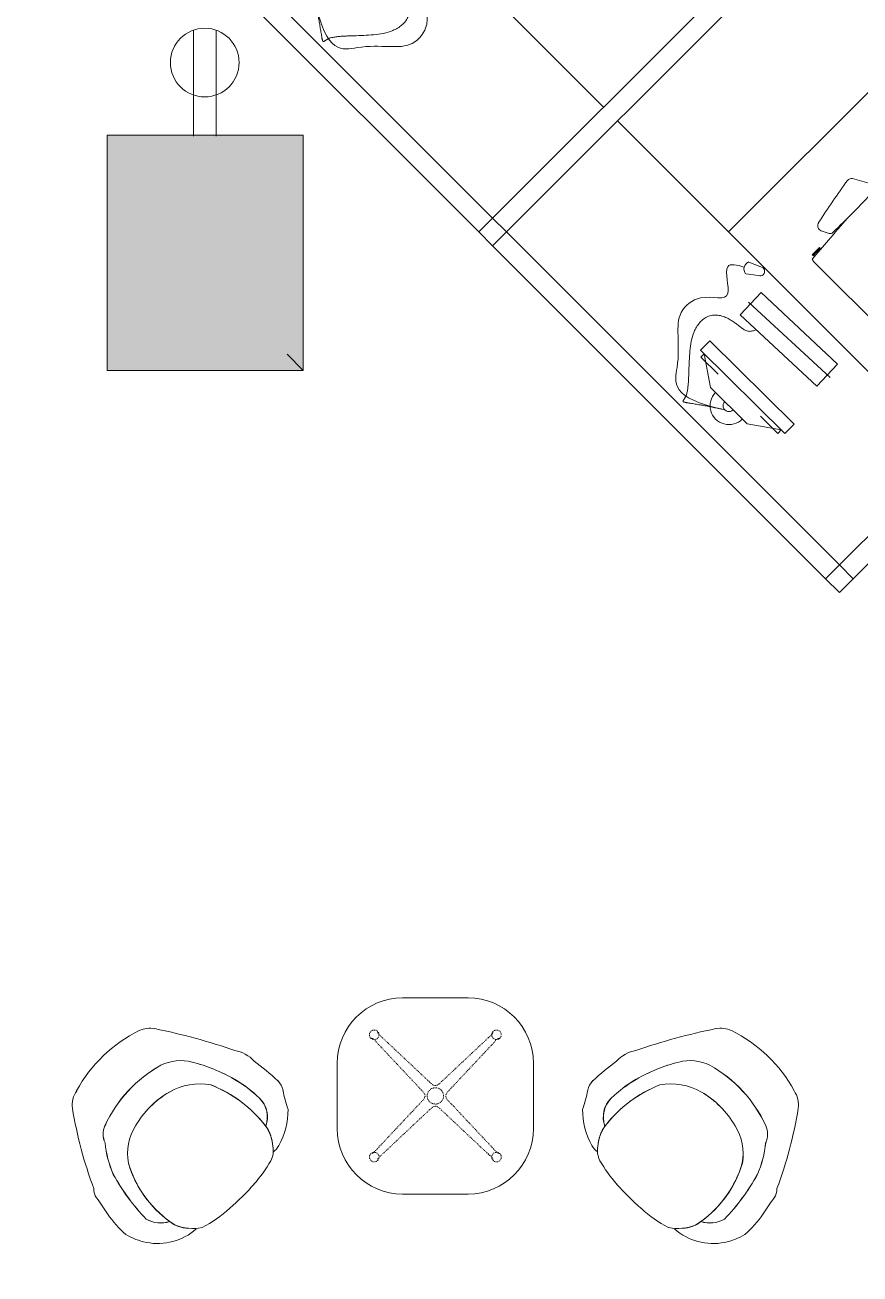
# Model space of a CAD drawing. Header units: inches. Extents: x 1 to 4574, y -953 to 1388.
# Drawn here: x 1352.7 to 1480.4, y 864.6 to 1055.6 of the extents above; entities that cross this region are included whole.
import ezdxf

# ---------------------------------------------------------------- set-up
doc = ezdxf.new("R2010")
doc.units = ezdxf.units.IN
doc.header["$MEASUREMENT"] = 0
doc.linetypes.add('Dash', pattern=[0.25, 0.125, -0.125])
for name, color, linetype, lineweight in [('3rd Floor Revit Background_dwg', 8, 'Continuous', 9), ('A-ANNO-NOTE', 131, 'Continuous', 20), ('AWAEX', 7, 'Continuous', 9), ('I-FURN', 30, 'Continuous', 9), ('I-FURN-HDLN', 30, 'Continuous', 9)]:
    doc.layers.add(name, color=color, linetype=linetype, lineweight=lineweight)

# ---------------------------------------------------------------- blocks, each defined once
blk = doc.blocks.new('Workstation - 6x6 - Workstation - 6x6-1564309-3rd Floor New Construction - Tel_Data_Elec Plan')
at = {"layer": 'I-FURN'}
for p, q in [((-1.5, 73.5), (-1.5, 1.5)), ((-1.5, 1.5), (-1.5, 73.5)), ((1.5, 1.5), (1.5, 73.5)), ((1.5, 73.5), (1.5, 1.5)), ((25.5, 25.5), (25.5, 73.5)), ((37.48, 31.63), (37.21, 35.41)), ((37.05, 33.66), (37.2, 33.66)), ((37.05, 32.08), (37.05, 33.66)), ((37.2, 33.66), (37.2, 32.08)), ((37.2, 32.08), (37.05, 32.08)), ((37.94, 31.5), (37.48, 31.63)), ((55.16, 31.5), (37.94, 31.5)), ((73.5, 1.5), (73.5, 28.5)), ((76.5, 28.5), (76.5, 1.5)), ((-73.5, 25.5), (-1.5, 25.5)), ((73.5, 25.5), (1.5, 25.5)), ((32.76, 25.23), (30.95, 24.45)), ((31.89, 22.83), (33.46, 24.02)), ((35.58, 22.46), (51.58, 23.01)), ((51.58, 23.01), (51.74, 18.36)), ((35.74, 17.8), (35.58, 22.46)), ((52.22, 20.74), (35.26, 20.05)), ((51.74, 18.36), (35.74, 17.8)), ((53.38, 11.8), (35.25, 11.7)), ((35.25, 11.7), (35.26, 9.7)), ((53.39, 9.8), (53.38, 11.8)), ((35.26, 9.7), (53.39, 9.8)), ((36.03, 9.71), (40.4, 6.73)), ((36.04, 8.98), (36.03, 9.71)), ((48.28, 6.77), (52.61, 9.79)), ((52.61, 9.79), (52.62, 9.07)), ((39.77, 9), (36.04, 8.98)), ((52.62, 9.07), (48.89, 9.05)), ((40.4, 6.73), (48.28, 6.77)), ((-1.5, 1.5), (-73.5, 1.5)), ((-1.5, 1.5), (1.5, 1.5)), ((-1.5, -1.5), (-1.5, 1.5)), ((1.5, 1.5), (-1.5, 1.5)), ((-1.5, 1.5), (-1.5, -1.5)), ((1.5, 1.5), (1.5, -1.5)), ((1.5, -1.5), (1.5, 1.5)), ((1.5, 1.5), (73.5, 1.5)), ((73.5, 1.5), (73.5, -1.5)), ((76.5, 1.5), (73.5, 1.5)), ((76.5, -1.5), (76.5, 1.5)), ((-73.5, -1.5), (-1.5, -1.5)), ((1.5, -1.5), (-1.5, -1.5)), ((-1.5, -1.5), (1.5, -1.5)), ((73.5, -1.5), (1.5, -1.5)), ((73.5, -1.5), (76.5, -1.5))]:
    blk.add_line(p, q, dxfattribs=at)
for centre, radius, start, end in [((47.84, 20.67), 28.17, 115.3981, 121.4503), ((33.53, 44.06), 0.749, 121.3338, 189.0231), ((206.63, 72.48), 176.17, 189.3216, 191.8593), ((-118.7, 39.95), 155.58, 358.8191, 2.0473), ((302.29, 57.38), 265.99, 183.7702, 184.7367), ((36.23, 36.75), 0.615, 299.9233, 358.8191), ((35.07, 36.45), 0.859, 191.5789, 292.8427), ((31.47, 45.01), 10.15, 292.7913, 299.9233), ((37.77, 33.83), 0.589, 197.5488, 225.5119), ((37.77, 31.9), 0.589, 125.1062, 162.4512), ((33.17, 24.66), 0.703, 293.9686, 126.3623), ((32.02, 23.99), 1.17, 156.8209, 263.5101), ((44.34, 6.75), 2.88, 180.2998, 0.2998), ((44.34, 6.75), 0.885, 180.2998, 0.2998)]:
    blk.add_arc(centre, radius, start, end, dxfattribs=at)
for points, knots in [([(-44.31, 5.87), (-37.07, 1.09), (-33.91, 7.56), (-28.34, 10.27), (-29.21, 16.39), (-34.37, 18.27), (-27.73, 21.55), (-30.02, 22.89), (-31.01, 23.4)], [0, 0, 0, 0, 4.203758, 11.310205, 15.301003, 21.109862, 25.639067, 29.008441, 29.008441, 29.008441, 29.008441]), ([(44.31, 5.87), (37.07, 1.09), (33.91, 7.56), (28.34, 10.27), (29.21, 16.39), (34.37, 18.27), (27.73, 21.55), (30.02, 22.89), (31.01, 23.4)], [0, 0, 0, 0, 4.203758, 11.310205, 15.301003, 21.109862, 25.639067, 29.008441, 29.008441, 29.008441, 29.008441]), ([(-44.31, 5.87), (-44.1, 5.73), (-43.67, 5.45), (-43.03, 5.03), (-42.39, 4.6), (-41.86, 4.24), (-41.44, 3.95), (-41.13, 3.73), (-40.82, 3.51), (-40.5, 3.28), (-40.19, 3.06), (-39.93, 2.87), (-39.72, 2.72), (-39.59, 2.63), (-39.49, 2.56), (-39.41, 2.5), (-39.33, 2.45), (-39.27, 2.41), (-39.22, 2.38), (-39.18, 2.36), (-39.15, 2.33), (-39.11, 2.31), (-39.07, 2.29), (-39.03, 2.27), (-39, 2.27), (-38.97, 2.27), (-38.95, 2.27), (-38.91, 2.28), (-38.89, 2.3), (-38.87, 2.32), (-38.85, 2.35), (-38.84, 2.38), (-38.83, 2.42), (-38.82, 2.45), (-38.82, 2.48), (-38.81, 2.51), (-38.8, 2.56), (-38.79, 2.62), (-38.77, 2.7), (-38.75, 2.78), (-38.73, 2.86), (-38.71, 2.93), (-38.68, 3.04), (-38.62, 3.22), (-38.5, 3.47), (-38.34, 3.74), (-38.15, 4.01), (-37.95, 4.27), (-37.75, 4.52), (-37.47, 4.86), (-37.11, 5.26), (-36.67, 5.74), (-36.03, 6.42), (-35.19, 7.31), (-34.19, 8.44), (-33.27, 9.63), (-32.51, 11), (-32.16, 12.3), (-32.19, 13.42), (-32.42, 14.23), (-32.86, 14.94), (-33.49, 15.5), (-34.23, 15.89), (-34.94, 16.14), (-35.59, 16.29), (-36.17, 16.4), (-36.75, 16.48), (-37.24, 16.54), (-37.63, 16.6), (-37.92, 16.67), (-38.19, 16.77), (-38.44, 16.94), (-38.64, 17.15), (-38.81, 17.39), (-38.96, 17.65), (-39.04, 17.83), (-39.08, 17.91)], [0, 0, 0, 0, 0.063928, 0.127857, 0.191785, 0.255713, 0.287677, 0.319641, 0.351605, 0.38357, 0.415534, 0.447498, 0.46348, 0.479462, 0.487453, 0.495444, 0.503435, 0.511426, 0.514814, 0.518203, 0.521591, 0.524979, 0.528367, 0.531756, 0.535144, 0.536838, 0.538532, 0.54192, 0.545309, 0.547003, 0.548697, 0.552085, 0.555473, 0.558862, 0.560556, 0.56225, 0.565638, 0.572415, 0.579191, 0.585968, 0.592744, 0.599521, 0.606297, 0.61985, 0.646956, 0.674062, 0.701168, 0.728275, 0.755381, 0.782487, 0.836699, 0.890911, 0.945123, 1.070551, 1.19598, 1.321408, 1.446836, 1.585346, 1.654601, 1.723857, 1.793112, 1.862367, 1.931622, 2.000877, 2.049938, 2.099, 2.148061, 2.197123, 2.221654, 2.246184, 2.270715, 2.295246, 2.319777, 2.344307, 2.368838, 2.393369, 2.393369, 2.393369, 2.393369]), ([(44.31, 5.87), (44.1, 5.73), (43.67, 5.45), (43.03, 5.03), (42.39, 4.6), (41.86, 4.24), (41.44, 3.95), (41.13, 3.73), (40.82, 3.51), (40.5, 3.28), (40.19, 3.06), (39.93, 2.87), (39.72, 2.72), (39.59, 2.63), (39.49, 2.56), (39.41, 2.5), (39.33, 2.45), (39.27, 2.41), (39.22, 2.38), (39.18, 2.36), (39.15, 2.33), (39.11, 2.31), (39.07, 2.29), (39.03, 2.27), (39, 2.27), (38.97, 2.27), (38.95, 2.27), (38.91, 2.28), (38.89, 2.3), (38.87, 2.32), (38.85, 2.35), (38.84, 2.38), (38.83, 2.42), (38.82, 2.45), (38.82, 2.48), (38.81, 2.51), (38.8, 2.56), (38.79, 2.62), (38.77, 2.7), (38.75, 2.78), (38.73, 2.86), (38.71, 2.93), (38.68, 3.04), (38.62, 3.22), (38.5, 3.47), (38.34, 3.74), (38.15, 4.01), (37.95, 4.27), (37.75, 4.52), (37.47, 4.86), (37.11, 5.26), (36.67, 5.74), (36.03, 6.42), (35.19, 7.31), (34.19, 8.44), (33.27, 9.63), (32.51, 11), (32.16, 12.3), (32.19, 13.42), (32.42, 14.23), (32.86, 14.94), (33.49, 15.5), (34.23, 15.89), (34.94, 16.14), (35.59, 16.29), (36.17, 16.4), (36.75, 16.48), (37.24, 16.54), (37.63, 16.6), (37.92, 16.67), (38.19, 16.77), (38.44, 16.94), (38.64, 17.15), (38.81, 17.39), (38.96, 17.65), (39.04, 17.83), (39.08, 17.91)], [0, 0, 0, 0, 0.063928, 0.127857, 0.191785, 0.255713, 0.287677, 0.319641, 0.351605, 0.38357, 0.415534, 0.447498, 0.46348, 0.479462, 0.487453, 0.495444, 0.503435, 0.511426, 0.514814, 0.518203, 0.521591, 0.524979, 0.528367, 0.531756, 0.535144, 0.536838, 0.538532, 0.54192, 0.545309, 0.547003, 0.548697, 0.552085, 0.555473, 0.558862, 0.560556, 0.56225, 0.565638, 0.572415, 0.579191, 0.585968, 0.592744, 0.599521, 0.606297, 0.61985, 0.646956, 0.674062, 0.701168, 0.728275, 0.755381, 0.782487, 0.836699, 0.890911, 0.945123, 1.070551, 1.19598, 1.321408, 1.446836, 1.585346, 1.654601, 1.723857, 1.793112, 1.862367, 1.931622, 2.000877, 2.049938, 2.099, 2.148061, 2.197123, 2.221654, 2.246184, 2.270715, 2.295246, 2.319777, 2.344307, 2.368838, 2.393369, 2.393369, 2.393369, 2.393369])]:
    blk.add_open_spline(points, degree=3, knots=knots, dxfattribs=at)
blk = doc.blocks.new('Side Tables - 30x30-631335-3rd Floor New Construction - Tel_Data_Elec Plan')
at = {"layer": 'I-FURN'}
for p, q in [((-5, 15), (5, 15)), ((-15, -5), (-15, 5)), ((15, 5), (15, -5)), ((5, -15), (-5, -15))]:
    blk.add_line(p, q, dxfattribs=at)
for centre, start, end in [((-5, 5), 90, 180), ((5, 5), 360, 90), ((-5, -5), 180, 270), ((5, -5), 270, 0)]:
    blk.add_arc(centre, 10, start, end, dxfattribs=at)
at = {"layer": 'I-FURN-HDLN', "linetype": 'Dash'}
for p, q in [((-8.79, 9.65), (-8.83, 9.87)), ((8.79, 9.65), (8.83, 9.87)), ((-9.65, 8.79), (-9.87, 8.83)), ((-8.91, 8.11), (-2.1, 0.86)), ((-8.11, 8.91), (-0.86, 2.1)), ((8.11, 8.91), (0.86, 2.1)), ((8.91, 8.11), (2.1, 0.86)), ((9.65, 8.79), (9.87, 8.83)), ((-2.1, -0.86), (-8.91, -8.11)), ((8.91, -8.11), (2.1, -0.86)), ((-0.86, -2.1), (-8.11, -8.91)), ((8.11, -8.91), (0.86, -2.1)), ((9.65, -8.79), (9.87, -8.83)), ((8.79, -9.65), (8.83, -9.87))]:
    blk.add_line(p, q, dxfattribs=at)
for points, knots in [([(-8.83, 9.87), (-8.86, 9.89), (-8.91, 9.94), (-9, 10), (-9.09, 10.04), (-9.19, 10.07), (-9.3, 10.08), (-9.4, 10.08), (-9.51, 10.07), (-9.61, 10.04), (-9.7, 9.99), (-9.79, 9.94), (-9.87, 9.87), (-9.94, 9.79), (-9.99, 9.7), (-10.04, 9.61), (-10.07, 9.51), (-10.08, 9.4), (-10.08, 9.3), (-10.07, 9.19), (-10.04, 9.09), (-10, 9), (-9.94, 8.91), (-9.89, 8.86), (-9.87, 8.83)], [0, 0, 0, 0, 0.104151, 0.208891, 0.313019, 0.417447, 0.522096, 0.62634, 0.731009, 0.835548, 0.939864, 1.044805, 1.149212, 1.253618, 1.358546, 1.462894, 1.567474, 1.672147, 1.776426, 1.881101, 1.985535, 2.089665, 2.194399, 2.298549, 2.298549, 2.298549, 2.298549]), ([(-9.87, 8.83), (-9.84, 8.81), (-9.79, 8.76), (-9.7, 8.7), (-9.61, 8.66), (-9.51, 8.63), (-9.4, 8.62), (-9.3, 8.62), (-9.19, 8.63), (-9.09, 8.66), (-9, 8.7), (-8.91, 8.76), (-8.83, 8.83), (-8.76, 8.91), (-8.7, 9), (-8.66, 9.09), (-8.63, 9.19), (-8.62, 9.3), (-8.62, 9.4), (-8.63, 9.51), (-8.66, 9.61), (-8.7, 9.7), (-8.76, 9.79), (-8.81, 9.84), (-8.83, 9.87)], [0, 0, 0, 0, 0.104274, 0.209148, 0.313469, 0.418171, 0.522824, 0.627154, 0.732029, 0.83669, 0.941179, 1.046191, 1.150875, 1.255646, 1.360664, 1.465268, 1.570147, 1.674984, 1.779454, 1.884328, 1.988769, 2.092945, 2.197718, 2.301885, 2.301885, 2.301885, 2.301885]), ([(-8.79, 9.65), (-8.78, 9.64), (-8.78, 9.61), (-8.76, 9.57), (-8.74, 9.54), (-8.72, 9.5), (-8.68, 9.46), (-8.63, 9.4), (-8.57, 9.34), (-8.5, 9.27), (-8.43, 9.2), (-8.34, 9.12), (-8.23, 9.02), (-8.16, 8.95), (-8.11, 8.91)], [0, 0, 0, 0, 0.044868, 0.084427, 0.12277, 0.163201, 0.218944, 0.292065, 0.378361, 0.479933, 0.5815, 0.699477, 0.841461, 1.01539, 1.01539, 1.01539, 1.01539]), ([(8.11, 8.91), (8.16, 8.95), (8.23, 9.02), (8.34, 9.12), (8.43, 9.2), (8.5, 9.27), (8.57, 9.34), (8.63, 9.4), (8.68, 9.46), (8.72, 9.5), (8.74, 9.54), (8.76, 9.57), (8.78, 9.61), (8.78, 9.64), (8.79, 9.65)], [0, 0, 0, 0, 0.173928, 0.315913, 0.43389, 0.535457, 0.637029, 0.723325, 0.796445, 0.852188, 0.89262, 0.930962, 0.970521, 1.01539, 1.01539, 1.01539, 1.01539]), ([(8.83, 9.87), (8.81, 9.84), (8.76, 9.79), (8.7, 9.7), (8.66, 9.61), (8.63, 9.51), (8.62, 9.4), (8.62, 9.3), (8.63, 9.19), (8.66, 9.09), (8.7, 9), (8.76, 8.91), (8.83, 8.83), (8.91, 8.76), (9, 8.7), (9.09, 8.66), (9.19, 8.63), (9.3, 8.62), (9.4, 8.62), (9.51, 8.63), (9.61, 8.66), (9.7, 8.7), (9.79, 8.76), (9.84, 8.81), (9.87, 8.83)], [0, 0, 0, 0, 0.104274, 0.209148, 0.313469, 0.418171, 0.522824, 0.627154, 0.732029, 0.83669, 0.941179, 1.046191, 1.150875, 1.255646, 1.360664, 1.465268, 1.570147, 1.674984, 1.779454, 1.884328, 1.988769, 2.092945, 2.197718, 2.301885, 2.301885, 2.301885, 2.301885]), ([(9.87, 8.83), (9.89, 8.86), (9.94, 8.91), (10, 9), (10.04, 9.09), (10.07, 9.19), (10.08, 9.3), (10.08, 9.4), (10.07, 9.51), (10.04, 9.61), (9.99, 9.7), (9.94, 9.79), (9.87, 9.87), (9.79, 9.94), (9.7, 9.99), (9.61, 10.04), (9.51, 10.07), (9.4, 10.08), (9.3, 10.08), (9.19, 10.07), (9.09, 10.04), (9, 10), (8.91, 9.94), (8.86, 9.89), (8.83, 9.87)], [0, 0, 0, 0, 0.104151, 0.208891, 0.313019, 0.417447, 0.522096, 0.62634, 0.731009, 0.835548, 0.939864, 1.044805, 1.149212, 1.253618, 1.358546, 1.462894, 1.567474, 1.672147, 1.776426, 1.881101, 1.985535, 2.089665, 2.194399, 2.298549, 2.298549, 2.298549, 2.298549]), ([(-9.65, 8.79), (-9.64, 8.78), (-9.61, 8.78), (-9.57, 8.76), (-9.54, 8.74), (-9.5, 8.72), (-9.46, 8.68), (-9.4, 8.63), (-9.34, 8.57), (-9.27, 8.5), (-9.2, 8.43), (-9.12, 8.34), (-9.02, 8.23), (-8.95, 8.16), (-8.91, 8.11)], [0, 0, 0, 0, 0.044868, 0.084427, 0.12277, 0.163201, 0.218944, 0.292065, 0.378361, 0.479933, 0.5815, 0.699477, 0.841461, 1.01539, 1.01539, 1.01539, 1.01539]), ([(9.65, 8.79), (9.64, 8.78), (9.61, 8.78), (9.57, 8.76), (9.54, 8.74), (9.5, 8.72), (9.46, 8.68), (9.4, 8.63), (9.34, 8.57), (9.27, 8.5), (9.2, 8.43), (9.12, 8.34), (9.02, 8.23), (8.95, 8.16), (8.91, 8.11)], [0, 0, 0, 0, 0.044868, 0.084427, 0.12277, 0.163201, 0.218944, 0.292065, 0.378361, 0.479933, 0.5815, 0.699477, 0.841461, 1.01539, 1.01539, 1.01539, 1.01539]), ([(-0.86, 2.1), (-0.83, 2.07), (-0.76, 2), (-0.65, 1.9), (-0.54, 1.81), (-0.43, 1.73), (-0.33, 1.66), (-0.22, 1.62), (-0.13, 1.59), (-0.06, 1.58), (-0.03, 1.58), (-0.01, 1.58), (0, 1.58)], [0, 0, 0, 0, 0.14879, 0.295115, 0.436633, 0.571326, 0.697774, 0.815657, 0.926876, 0.981015, 1.007897, 1.034724, 1.034724, 1.034724, 1.034724]), ([(0, 1.58), (0.01, 1.58), (0.03, 1.58), (0.06, 1.58), (0.13, 1.59), (0.22, 1.62), (0.33, 1.66), (0.43, 1.73), (0.54, 1.81), (0.65, 1.9), (0.76, 2), (0.83, 2.07), (0.86, 2.1)], [0, 0, 0, 0, 0.026827, 0.053709, 0.107848, 0.219068, 0.336951, 0.4634, 0.598095, 0.739613, 0.885939, 1.03473, 1.03473, 1.03473, 1.03473]), ([(-2.1, 0.86), (-2.07, 0.83), (-2, 0.76), (-1.9, 0.65), (-1.81, 0.54), (-1.73, 0.43), (-1.66, 0.33), (-1.62, 0.22), (-1.59, 0.13), (-1.58, 0.06), (-1.58, 0.03), (-1.58, 0.01), (-1.58, 0)], [0, 0, 0, 0, 0.14879, 0.295116, 0.436635, 0.57133, 0.697778, 0.815662, 0.926882, 0.981021, 1.007903, 1.03473, 1.03473, 1.03473, 1.03473]), ([(-0.89, 0.89), (-0.9, 0.87), (-0.94, 0.83), (-0.99, 0.77), (-1.03, 0.71), (-1.08, 0.64), (-1.11, 0.57), (-1.15, 0.5), (-1.17, 0.43), (-1.2, 0.35), (-1.22, 0.27), (-1.23, 0.18), (-1.24, 0.09), (-1.24, 0.03), (-1.24, 0)], [0, 0, 0, 0, 0.0771198, 0.1539425, 0.2308532, 0.3081709, 0.3863611, 0.4658727, 0.5470071, 0.6292651, 0.71256, 0.7979494, 0.8866251, 0.9799292, 0.9799292, 0.9799292, 0.9799292]), ([(-1.24, 0), (-1.24, -0.03), (-1.24, -0.09), (-1.23, -0.18), (-1.22, -0.26), (-1.2, -0.35), (-1.17, -0.42), (-1.15, -0.5), (-1.11, -0.57), (-1.08, -0.64), (-1.04, -0.71), (-0.99, -0.77), (-0.94, -0.83), (-0.9, -0.87), (-0.89, -0.89)], [0, 0, 0, 0, 0.0928291, 0.1811261, 0.2661877, 0.3491717, 0.431107, 0.5118786, 0.5909352, 0.6688929, 0.7466072, 0.8244089, 0.9022059, 0.9799364, 0.9799364, 0.9799364, 0.9799364]), ([(0, 1.24), (-0.03, 1.24), (-0.09, 1.24), (-0.18, 1.23), (-0.26, 1.22), (-0.35, 1.2), (-0.42, 1.17), (-0.5, 1.15), (-0.57, 1.11), (-0.64, 1.08), (-0.71, 1.04), (-0.77, 0.99), (-0.83, 0.94), (-0.87, 0.9), (-0.89, 0.89)], [0, 0, 0, 0, 0.0928291, 0.1811261, 0.2661877, 0.3491717, 0.431107, 0.5118786, 0.5909352, 0.6688929, 0.7466072, 0.8244089, 0.9022059, 0.9799364, 0.9799364, 0.9799364, 0.9799364]), ([(0.89, 0.89), (0.87, 0.9), (0.83, 0.94), (0.77, 0.99), (0.71, 1.03), (0.64, 1.08), (0.57, 1.11), (0.5, 1.15), (0.43, 1.17), (0.35, 1.2), (0.27, 1.22), (0.18, 1.23), (0.09, 1.24), (0.03, 1.24), (0, 1.24)], [0, 0, 0, 0, 0.0771198, 0.1539425, 0.2308532, 0.3081709, 0.3863611, 0.4658727, 0.5470071, 0.6292651, 0.71256, 0.7979494, 0.8866251, 0.9799292, 0.9799292, 0.9799292, 0.9799292]), ([(1.24, 0), (1.24, 0.03), (1.24, 0.09), (1.23, 0.18), (1.22, 0.26), (1.2, 0.35), (1.17, 0.42), (1.15, 0.5), (1.11, 0.57), (1.08, 0.64), (1.04, 0.71), (0.99, 0.77), (0.94, 0.83), (0.9, 0.87), (0.89, 0.89)], [0, 0, 0, 0, 0.0928291, 0.1811261, 0.2661877, 0.3491717, 0.431107, 0.5118786, 0.5909352, 0.6688929, 0.7466072, 0.8244089, 0.9022059, 0.9799364, 0.9799364, 0.9799364, 0.9799364]), ([(2.1, 0.86), (2.07, 0.83), (2, 0.76), (1.9, 0.65), (1.81, 0.54), (1.73, 0.43), (1.66, 0.33), (1.62, 0.22), (1.59, 0.13), (1.58, 0.06), (1.58, 0.03), (1.58, 0.01), (1.58, 0)], [0, 0, 0, 0, 0.14879, 0.295115, 0.436633, 0.571326, 0.697774, 0.815657, 0.926876, 0.981015, 1.007897, 1.034724, 1.034724, 1.034724, 1.034724]), ([(1.58, 0), (1.58, -0.01), (1.58, -0.03), (1.58, -0.06), (1.59, -0.13), (1.62, -0.22), (1.66, -0.33), (1.73, -0.43), (1.81, -0.54), (1.9, -0.65), (2, -0.76), (2.07, -0.83), (2.1, -0.86)], [0, 0, 0, 0, 0.026827, 0.053709, 0.107848, 0.219068, 0.336951, 0.4634, 0.598095, 0.739613, 0.885939, 1.03473, 1.03473, 1.03473, 1.03473]), ([(-1.58, 0), (-1.58, -0.01), (-1.58, -0.03), (-1.58, -0.06), (-1.59, -0.13), (-1.62, -0.22), (-1.66, -0.33), (-1.73, -0.43), (-1.81, -0.54), (-1.9, -0.65), (-2, -0.76), (-2.07, -0.83), (-2.1, -0.86)], [0, 0, 0, 0, 0.026827, 0.053709, 0.107848, 0.219068, 0.33695, 0.463398, 0.598092, 0.739609, 0.885934, 1.034724, 1.034724, 1.034724, 1.034724]), ([(-0.89, -0.89), (-0.87, -0.9), (-0.83, -0.94), (-0.77, -0.99), (-0.71, -1.03), (-0.64, -1.08), (-0.57, -1.11), (-0.5, -1.15), (-0.43, -1.17), (-0.35, -1.2), (-0.27, -1.22), (-0.18, -1.23), (-0.09, -1.24), (-0.03, -1.24), (0, -1.24)], [0, 0, 0, 0, 0.0771198, 0.1539425, 0.2308532, 0.3081709, 0.3863611, 0.4658727, 0.5470071, 0.6292651, 0.71256, 0.7979494, 0.8866251, 0.9799292, 0.9799292, 0.9799292, 0.9799292]), ([(-0.86, -2.1), (-0.83, -2.07), (-0.76, -2), (-0.65, -1.9), (-0.54, -1.81), (-0.43, -1.73), (-0.33, -1.66), (-0.22, -1.62), (-0.13, -1.59), (-0.06, -1.58), (-0.03, -1.58), (-0.01, -1.58), (0, -1.58)], [0, 0, 0, 0, 0.14879, 0.295116, 0.436635, 0.57133, 0.697778, 0.815662, 0.926882, 0.981021, 1.007903, 1.03473, 1.03473, 1.03473, 1.03473]), ([(0, -1.24), (0.03, -1.24), (0.09, -1.24), (0.18, -1.23), (0.26, -1.22), (0.35, -1.2), (0.42, -1.17), (0.5, -1.15), (0.57, -1.11), (0.64, -1.08), (0.71, -1.04), (0.77, -0.99), (0.83, -0.94), (0.87, -0.9), (0.89, -0.89)], [0, 0, 0, 0, 0.0928291, 0.1811261, 0.2661877, 0.3491717, 0.431107, 0.5118786, 0.5909352, 0.6688929, 0.7466072, 0.8244089, 0.9022059, 0.9799364, 0.9799364, 0.9799364, 0.9799364]), ([(0, -1.58), (0.01, -1.58), (0.03, -1.58), (0.06, -1.58), (0.13, -1.59), (0.22, -1.62), (0.33, -1.66), (0.43, -1.73), (0.54, -1.81), (0.65, -1.9), (0.76, -2), (0.83, -2.07), (0.86, -2.1)], [0, 0, 0, 0, 0.026827, 0.053709, 0.107848, 0.219068, 0.33695, 0.463398, 0.598092, 0.739609, 0.885934, 1.034724, 1.034724, 1.034724, 1.034724]), ([(0.89, -0.89), (0.9, -0.87), (0.94, -0.83), (0.99, -0.77), (1.03, -0.71), (1.08, -0.64), (1.11, -0.57), (1.15, -0.5), (1.17, -0.43), (1.2, -0.35), (1.22, -0.27), (1.23, -0.18), (1.24, -0.09), (1.24, -0.03), (1.24, 0)], [0, 0, 0, 0, 0.0771198, 0.1539425, 0.2308532, 0.3081709, 0.3863611, 0.4658727, 0.5470071, 0.6292651, 0.71256, 0.7979494, 0.8866251, 0.9799292, 0.9799292, 0.9799292, 0.9799292]), ([(-9.87, -8.83), (-9.89, -8.86), (-9.94, -8.91), (-10, -9), (-10.04, -9.09), (-10.07, -9.19), (-10.08, -9.3), (-10.08, -9.4), (-10.07, -9.51), (-10.04, -9.61), (-9.99, -9.7), (-9.94, -9.79), (-9.87, -9.87), (-9.79, -9.94), (-9.7, -9.99), (-9.61, -10.04), (-9.51, -10.07), (-9.4, -10.08), (-9.3, -10.08), (-9.19, -10.07), (-9.09, -10.04), (-9, -10), (-8.91, -9.94), (-8.86, -9.89), (-8.83, -9.87)], [0, 0, 0, 0, 0.104151, 0.208891, 0.313019, 0.417447, 0.522096, 0.62634, 0.731009, 0.835548, 0.939864, 1.044805, 1.149212, 1.253618, 1.358546, 1.462894, 1.567474, 1.672147, 1.776426, 1.881101, 1.985535, 2.089665, 2.194399, 2.298549, 2.298549, 2.298549, 2.298549]), ([(-8.83, -9.87), (-8.81, -9.84), (-8.76, -9.79), (-8.7, -9.7), (-8.66, -9.61), (-8.63, -9.51), (-8.62, -9.4), (-8.62, -9.3), (-8.63, -9.19), (-8.66, -9.09), (-8.7, -9), (-8.76, -8.91), (-8.83, -8.83), (-8.91, -8.76), (-9, -8.7), (-9.09, -8.66), (-9.19, -8.63), (-9.3, -8.62), (-9.4, -8.62), (-9.51, -8.63), (-9.61, -8.66), (-9.7, -8.7), (-9.79, -8.76), (-9.84, -8.81), (-9.87, -8.83)], [0, 0, 0, 0, 0.104274, 0.209148, 0.313469, 0.418171, 0.522824, 0.627154, 0.732029, 0.83669, 0.941179, 1.046191, 1.150875, 1.255646, 1.360664, 1.465268, 1.570147, 1.674984, 1.779454, 1.884328, 1.988769, 2.092945, 2.197718, 2.301885, 2.301885, 2.301885, 2.301885]), ([(-8.91, -8.11), (-8.95, -8.16), (-9.02, -8.23), (-9.12, -8.34), (-9.2, -8.43), (-9.27, -8.5), (-9.34, -8.57), (-9.4, -8.63), (-9.46, -8.68), (-9.5, -8.72), (-9.54, -8.74), (-9.57, -8.76), (-9.61, -8.78), (-9.64, -8.78), (-9.65, -8.79)], [0, 0, 0, 0, 0.173928, 0.315913, 0.43389, 0.535457, 0.637029, 0.723325, 0.796445, 0.852188, 0.89262, 0.930962, 0.970521, 1.01539, 1.01539, 1.01539, 1.01539]), ([(-8.79, -9.65), (-8.78, -9.64), (-8.78, -9.61), (-8.76, -9.57), (-8.74, -9.54), (-8.72, -9.5), (-8.68, -9.46), (-8.63, -9.4), (-8.57, -9.34), (-8.5, -9.27), (-8.43, -9.2), (-8.34, -9.12), (-8.23, -9.02), (-8.16, -8.95), (-8.11, -8.91)], [0, 0, 0, 0, 0.044868, 0.084427, 0.12277, 0.163201, 0.218944, 0.292065, 0.378361, 0.479933, 0.5815, 0.699477, 0.841461, 1.01539, 1.01539, 1.01539, 1.01539]), ([(8.11, -8.91), (8.16, -8.95), (8.23, -9.02), (8.34, -9.12), (8.43, -9.2), (8.5, -9.27), (8.57, -9.34), (8.63, -9.4), (8.68, -9.46), (8.72, -9.5), (8.74, -9.54), (8.76, -9.57), (8.78, -9.61), (8.78, -9.64), (8.79, -9.65)], [0, 0, 0, 0, 0.173928, 0.315913, 0.43389, 0.535457, 0.637029, 0.723325, 0.796445, 0.852188, 0.89262, 0.930962, 0.970521, 1.01539, 1.01539, 1.01539, 1.01539]), ([(8.83, -9.87), (8.81, -9.84), (8.76, -9.79), (8.7, -9.7), (8.66, -9.61), (8.63, -9.51), (8.62, -9.4), (8.62, -9.3), (8.63, -9.19), (8.66, -9.09), (8.7, -9), (8.76, -8.91), (8.83, -8.83), (8.91, -8.76), (9, -8.7), (9.09, -8.66), (9.19, -8.63), (9.3, -8.62), (9.4, -8.62), (9.51, -8.63), (9.61, -8.66), (9.7, -8.7), (9.79, -8.76), (9.84, -8.81), (9.87, -8.83)], [0, 0, 0, 0, 0.104167, 0.20894, 0.313116, 0.417557, 0.522431, 0.626901, 0.731738, 0.836617, 0.941221, 1.046239, 1.151011, 1.255694, 1.360706, 1.465196, 1.569856, 1.674731, 1.779061, 1.883714, 1.988417, 2.092738, 2.197611, 2.301885, 2.301885, 2.301885, 2.301885]), ([(9.87, -8.83), (9.89, -8.86), (9.94, -8.91), (10, -9), (10.04, -9.09), (10.07, -9.19), (10.08, -9.3), (10.08, -9.4), (10.07, -9.51), (10.04, -9.61), (9.99, -9.7), (9.94, -9.79), (9.87, -9.87), (9.79, -9.94), (9.7, -9.99), (9.61, -10.04), (9.51, -10.07), (9.4, -10.08), (9.3, -10.08), (9.19, -10.07), (9.09, -10.04), (9, -10), (8.91, -9.94), (8.86, -9.89), (8.83, -9.87)], [0, 0, 0, 0, 0.104151, 0.208884, 0.313014, 0.417448, 0.522123, 0.626402, 0.731075, 0.835656, 0.940004, 1.044932, 1.149338, 1.253744, 1.358686, 1.463002, 1.567541, 1.67221, 1.776453, 1.881103, 1.98553, 2.089658, 2.194399, 2.298549, 2.298549, 2.298549, 2.298549]), ([(8.91, -8.11), (8.95, -8.16), (9.02, -8.23), (9.12, -8.34), (9.2, -8.43), (9.27, -8.5), (9.34, -8.57), (9.4, -8.63), (9.46, -8.68), (9.5, -8.72), (9.54, -8.74), (9.57, -8.76), (9.61, -8.78), (9.64, -8.78), (9.65, -8.79)], [0, 0, 0, 0, 0.173928, 0.315913, 0.43389, 0.535457, 0.637029, 0.723325, 0.796445, 0.852188, 0.89262, 0.930962, 0.970521, 1.01539, 1.01539, 1.01539, 1.01539])]:
    blk.add_open_spline(points, degree=3, knots=knots, dxfattribs=at)
blk = doc.blocks.new('Chairs - Lounge 4-1530787-3rd Floor New Construction - Tel_Data_Elec Plan')
at = {"layer": 'I-FURN'}
for p, q in [((-9.08, 12.7), (-8.33, 13.61)), ((-8.33, 13.61), (-8.3, 13.64))]:
    blk.add_line(p, q, dxfattribs=at)
for centre, radius, start, end in [((-7.76, 4.79), 8.87, 93.5345, 146.3641), ((-3.59, 8.11), 7.16, 123.1196, 156.6784), ((-1.92, -2.36), 17.39, 91.7126, 108.7189), ((0.28, -18.78), 33.92, 85.7201, 94.5955), ((1.79, -4.76), 19.82, 74.3507, 87.0626), ((6.23, 11.27), 3.19, 33.2008, 73.403), ((8.74, 10.4), 3.28, 73.941, 96.5482), ((1.35, 7.04), 9.64, 28.5332, 43.3872), ((6.49, 2.59), 11.41, 44.8938, 73.941), ((-6.26, 9.72), 4.09, 133.4342, 176.2842), ((4.47, 9.06), 5.94, 8.5254, 41.8013), ((5.74, 9.43), 4.65, 7.4718, 28.5332), ((-6.51, 3.96), 10.37, 146.3641, 165.0102), ((-8.33, 5.99), 4.48, 116.744, 164.5224), ((-8.32, 5.99), 4.48, 116.8536, 164.5224), ((6.22, 7.25), 16.79, 167.2889, 208.7331), ((6.22, 7.26), 16.79, 170.6378, 208.7331), ((-9.13, 7.49), 19.63, 336.5015, 7.1572), ((-9.13, 7.5), 19.63, 336.5015, 7.4526), ((8.68, 6.4), 4.01, 359.1867, 65.4868), ((8.67, 6.39), 4.01, 359.1867, 65.184), ((32.03, 18.99), 19.35, 205.5505, 214.5287), ((13.9, 6.52), 2.66, 358.0037, 34.5287), ((-0.26, 5.58), 16.29, 176.2539, 191.1217), ((19.8, 7.82), 32.45, 181.134, 196.159), ((19.81, 7.83), 32.45, 181.134, 196.159), ((-6.59, 6.61), 19.28, 344.9539, 359.1867), ((-6.6, 6.61), 19.28, 344.9539, 359.1867), ((-24.87, 7.87), 41.45, 351.5316, 358.0037), ((-130.41, -20.01), 116.35, 9.6638, 11.1217), ((-13.03, 8.34), 25.94, 329.4122, 344.9539), ((-13.04, 8.34), 25.94, 329.4122, 344.9539), ((10.43, 1.65), 5.7, 326.527, 1.1232), ((-13.42, -0.09), 2.33, 189.6638, 226.8297), ((45.23, 25.8), 66.26, 204.6051, 215.6082), ((3.77, 4.76), 16.28, 201.506, 219.1998), ((3.78, 4.76), 16.28, 201.506, 219.1998), ((-2, 3.64), 7.89, 214.3931, 257.4951), ((-1.99, 3.64), 7.89, 214.3931, 257.4951), ((1.2, 4.91), 9.29, 284.9396, 325.6464), ((1.21, 4.91), 9.29, 284.9396, 325.6464), ((-74.25, 42.41), 99.63, 326.5688, 333.8567), ((-5.92, -4.49), 3.1, 199.5624, 249.6471), ((-5.91, -4.48), 3.1, 199.5624, 249.6471), ((-0.06, 9.81), 14.35, 255.2645, 284.7469), ((-0.05, 9.81), 14.35, 255.2645, 284.7469), ((3.33, -1.33), 6.93, 288.9676, 329.4122), ((3.33, -1.33), 6.93, 288.9676, 329.4122), ((0.05, 11.59), 20.25, 249.6471, 285.8594), ((0.05, 11.6), 20.25, 249.6471, 285.8594), ((-5.77, -10.73), 3.52, 215.6082, 261.6126), ((5.77, -10.42), 3.74, 288.9812, 326.5688), ((-0.05, 6.51), 21.65, 253.258, 288.9812)]:
    blk.add_arc(centre, radius, start, end, dxfattribs=at)
blk = doc.blocks.new('Chairs - Lounge 4-553625-3rd Floor New Construction - Tel_Data_Elec Plan')
at = {"layer": 'I-FURN'}
for p, q in [((-9.08, -12.7), (-8.33, -13.61)), ((-8.33, -13.61), (-8.3, -13.64))]:
    blk.add_line(p, q, dxfattribs=at)
for centre, radius, start, end in [((-5.77, 10.73), 3.52, 98.3874, 144.3918), ((-0.05, -6.51), 21.65, 71.0188, 106.742), ((5.77, 10.42), 3.74, 33.4312, 71.0188), ((45.23, -25.8), 66.26, 144.3918, 155.3949), ((-74.25, -42.41), 99.63, 26.1433, 33.4312), ((0.05, -11.59), 20.25, 74.1406, 110.3529), ((0.05, -11.6), 20.25, 74.1406, 110.3529), ((3.33, 1.33), 6.93, 30.5878, 71.0324), ((3.33, 1.33), 6.93, 30.5878, 71.0324), ((-5.92, 4.49), 3.1, 110.3529, 160.4376), ((-5.91, 4.48), 3.1, 110.3529, 160.4376), ((3.77, -4.76), 16.28, 140.8002, 158.494), ((3.78, -4.76), 16.28, 140.8002, 158.494), ((-2, -3.64), 7.89, 102.5049, 145.6069), ((-1.99, -3.64), 7.89, 102.5049, 145.6069), ((-0.06, -9.81), 14.35, 75.2531, 104.7355), ((-0.05, -9.81), 14.35, 75.2531, 104.7355), ((1.2, -4.91), 9.29, 34.3536, 75.0604), ((1.21, -4.91), 9.29, 34.3536, 75.0604), ((-13.03, -8.34), 25.94, 15.0461, 30.5878), ((-13.04, -8.34), 25.94, 15.0461, 30.5878), ((-130.41, 20.01), 116.35, 348.8783, 350.3362), ((-13.42, 0.09), 2.33, 133.1703, 170.3362), ((19.8, -7.82), 32.45, 163.841, 178.866), ((19.81, -7.83), 32.45, 163.841, 178.866), ((6.22, -7.25), 16.79, 151.2669, 192.7111), ((6.22, -7.26), 16.79, 151.2669, 189.3622), ((-9.13, -7.49), 19.63, 352.8428, 23.4985), ((-9.13, -7.5), 19.63, 352.5474, 23.4985), ((10.43, -1.65), 5.7, 358.8768, 33.473), ((-6.59, -6.61), 19.28, 0.8133, 15.0461), ((-6.6, -6.61), 19.28, 0.8133, 15.0461), ((-24.87, -7.87), 41.45, 1.9963, 8.4684), ((-0.26, -5.58), 16.29, 168.8783, 183.7461), ((-6.51, -3.96), 10.37, 194.9898, 213.6359), ((-8.33, -5.99), 4.48, 195.4776, 243.256), ((-8.32, -5.99), 4.48, 195.4776, 243.1464), ((8.68, -6.4), 4.01, 294.5132, 0.8133), ((8.67, -6.39), 4.01, 294.816, 0.8133), ((13.9, -6.52), 2.66, 325.4713, 1.9963), ((32.03, -18.99), 19.35, 145.4713, 154.4495), ((-7.76, -4.79), 8.87, 213.6359, 266.4655), ((-6.26, -9.72), 4.09, 183.7158, 226.5658), ((-3.59, -8.11), 7.16, 203.3216, 236.8804), ((4.47, -9.06), 5.94, 318.1987, 351.4746), ((6.49, -2.59), 11.41, 286.059, 315.1062), ((5.74, -9.43), 4.65, 331.4668, 352.5282), ((6.23, -11.27), 3.19, 286.597, 326.7992), ((1.35, -7.04), 9.64, 316.6128, 331.4668), ((-1.92, 2.36), 17.39, 251.2811, 268.2874), ((0.28, 18.78), 33.92, 265.4045, 274.2799), ((1.79, 4.76), 19.82, 272.9374, 285.6493), ((8.74, -10.4), 3.28, 263.4518, 286.059)]:
    blk.add_arc(centre, radius, start, end, dxfattribs=at)
blk = doc.blocks.new('3rd Floor Revit Background_dwg-1506769-3rd Floor New Construction - Tel_Data_Elec Plan')
at = {"layer": 'AWAEX'}
blk.add_hatch(color=256, dxfattribs=at).paths.add_polyline_path([(-482.32, 1002.78), (-482.32, 1038.78), (-512.32, 1038.78), (-512.32, 1002.78)], flags=0)
for p, q in [((-482.32, 1038.78), (-512.32, 1038.78)), ((-512.32, 1038.78), (-512.32, 1002.78)), ((-482.32, 1002.78), (-482.32, 1038.78)), ((-484.8, 1005.25), (-482.32, 1002.78)), ((-512.32, 1002.78), (-482.32, 1002.78))]:
    blk.add_line(p, q, dxfattribs=at)

msp = doc.modelspace()

# ---------------------------------------------------------------- linework, layer by layer
at = {"layer": 'A-ANNO-NOTE'}
for p, q in [((1378.45, 1038.63), (1378.45, 1054.83)), ((1381.93, 1038.63), (1381.93, 1054.83))]:
    msp.add_line(p, q, dxfattribs=at)
msp.add_circle((1380.19, 1049.87), 5.25, dxfattribs=at)

# ---------------------------------------------------------------- block references
at = {"layer": '3rd Floor Revit Background_dwg', "color": 7}
msp.add_blockref('3rd Floor Revit Background_dwg-1506769-3rd Floor New Construction - Tel_Data_Elec Plan', (1877.58, 0), dxfattribs=at)
at = {"layer": 'I-FURN'}
for name, p, rotation in [('Workstation - 6x6 - Workstation - 6x6-1564309-3rd Floor New Construction - Tel_Data_Elec Plan', (1424.21, 1023.96), 315.0000000000003), ('Chairs - Lounge 4-553625-3rd Floor New Construction - Tel_Data_Elec Plan', (1375.1, 887.01), 44.99999829920383), ('Chairs - Lounge 4-1530787-3rd Floor New Construction - Tel_Data_Elec Plan', (1455.8, 887.01), 135.0000017007962)]:
    msp.add_blockref(name, p, dxfattribs=dict(at, rotation=rotation))
msp.add_blockref('Side Tables - 30x30-631335-3rd Floor New Construction - Tel_Data_Elec Plan', (1415.45, 891.84), dxfattribs=at)

doc.saveas('drawing.dxf')
